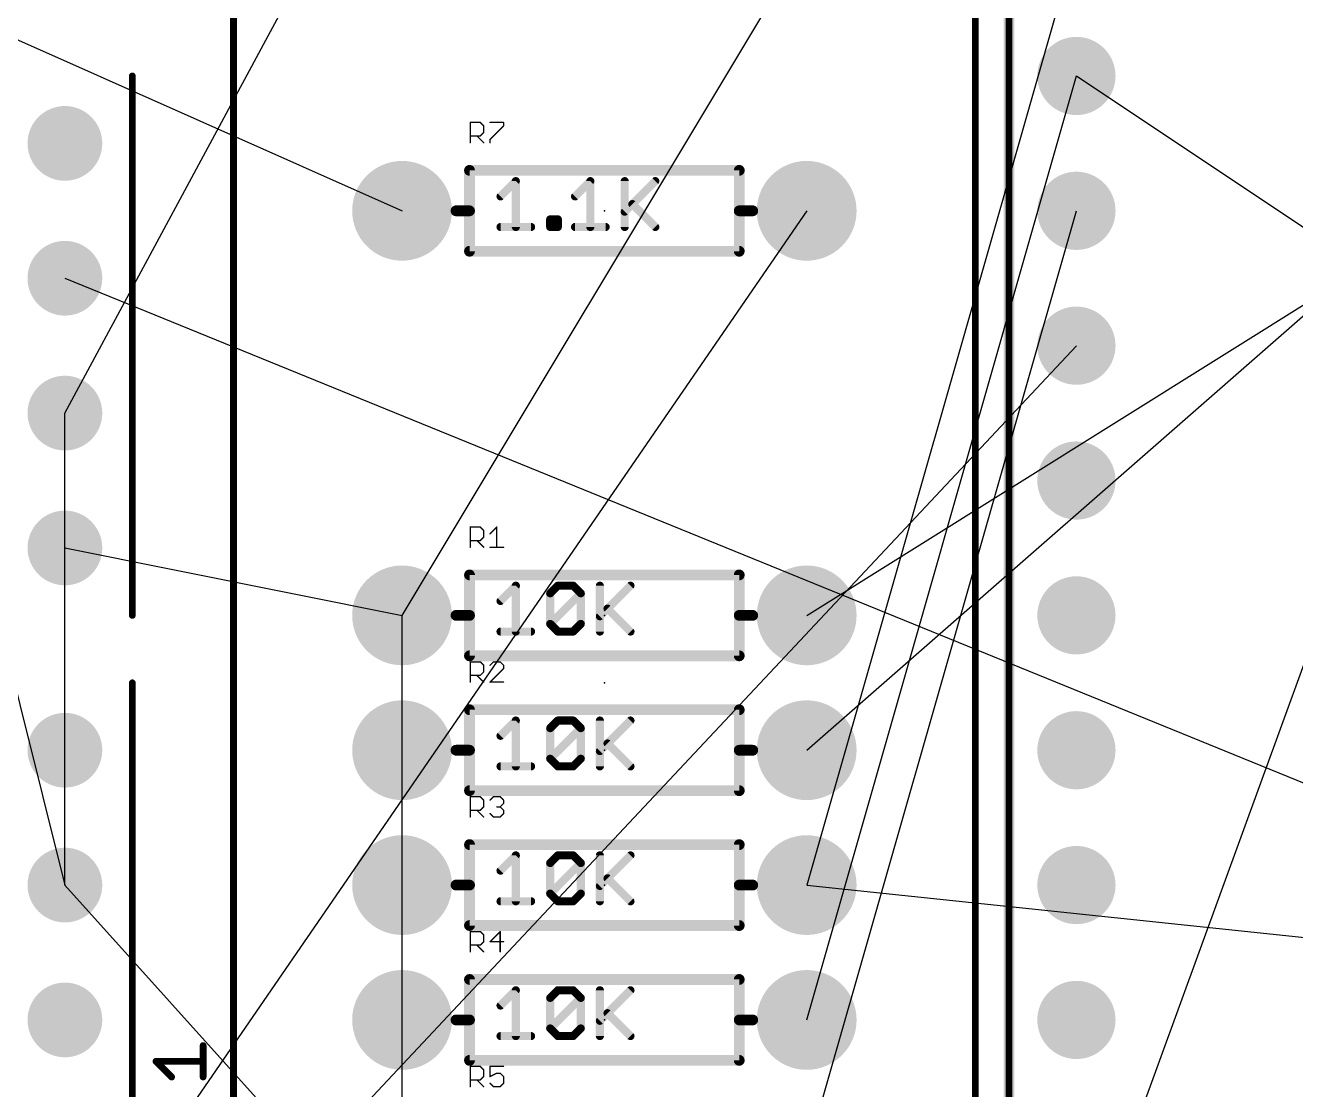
# Model space of a CAD drawing. Extents: x -0.2 to 2.3, y -0.01 to 2.11.
# Drawn here: x 0.271 to 1.212, y 0.448 to 1.237 of the extents above; entities that cross this region are included whole.
import ezdxf

# ---------------------------------------------------------------- set-up
doc = ezdxf.new("R2010")
doc.units = 0
for name, color, linetype in [('17', 94, 'CONTINUOUS'), ('19', 54, 'CONTINUOUS'), ('21', 251, 'CONTINUOUS'), ('23', 178, 'CONTINUOUS'), ('25', 251, 'CONTINUOUS'), ('51', 251, 'CONTINUOUS')]:
    doc.layers.add(name, color=color, linetype=linetype)

# ---------------------------------------------------------------- blocks, each defined once
blk = doc.blocks.new('ROUNDP')
at = {"const_width": 0.5}
blk.add_lwpolyline([(0, -0.25, 1), (0, 0.25, 1), (0, -0.25)], format="xyb", dxfattribs=at)

msp = doc.modelspace()

# ---------------------------------------------------------------- linework, layer by layer
at = {"layer": '19'}
for p, q in [((0.3, 0.95), (0.65, 1.6)), ((0.55, 0.8), (1, 1.55)), ((0.1, 1.4), (0.3, 0.6)), ((0.85, 0.7), (1.65, 1.4)), ((1.05, 0.3), (1.45, 1.4)), ((0.1, 1.3), (0.55, 1.1)), ((0.85, 0.8), (1.65, 1.3)), ((1.05, 1.3), (0.85, 0.6)), ((0.85, 0.5), (1.05, 1.2)), ((1.05, 1.2), (1.8, 0.7)), ((0.85, 1.1), (0.3, 0.3)), ((0.85, 0.4), (1.05, 1.1)), ((0.3, 1.05), (1.65, 0.5)), ((0.3, 0.2), (1.05, 1)), ((0.3, 0.6), (0.3, 0.95)), ((0.3, 0.85), (0.55, 0.8)), ((0.55, 0.7), (0.55, 0.8)), ((0.55, 0.6), (0.55, 0.7)), ((0.75, 0.1), (0.3, 0.6)), ((0.55, 0.5), (0.55, 0.6)), ((0.85, 0.6), (1.8, 0.5)), ((0.55, 0.4), (0.55, 0.5))]:
    msp.add_line(p, q, dxfattribs=at)
at = {"layer": '21'}
for points, const_width in [([(1, 0.05), (1, 1.45)], 0.008), ([(0.425, 1.4), (0.425, 0.05)], 0.005), ([(0.975, 0.05), (0.975, 1.4)], 0.005), ([(0.35, 0.8), (0.35, 1.2)], 0.005), ([(0.6, 1.13), (0.8, 1.13)], 0.008), ([(0.6, 1.1), (0.6, 1.13)], 0.008), ([(0.8, 1.13), (0.8, 1.1)], 0.008), ([(0.623, 1.110686), (0.634343, 1.122029)], 0.006), ([(0.634343, 1.122029), (0.634343, 1.088)], 0.006), ([(0.678247, 1.110686), (0.68959, 1.122029)], 0.006), ([(0.68959, 1.122029), (0.68959, 1.088)], 0.006), ([(0.715079, 1.122029), (0.715079, 1.088)], 0.006), ([(0.715079, 1.099343), (0.737765, 1.122029)], 0.006), ([(0.6, 1.1), (0.59, 1.1)], 0.008), ([(0.6, 1.07), (0.6, 1.1)], 0.008), ([(0.72075, 1.105015), (0.737765, 1.088)], 0.006), ([(0.8, 1.1), (0.8, 1.07)], 0.008), ([(0.8, 1.1), (0.81, 1.1)], 0.008), ([(0.659831, 1.088), (0.659831, 1.093672)], 0.006), ([(0.659831, 1.093672), (0.665503, 1.093672)], 0.006), ([(0.665503, 1.093672), (0.665503, 1.088)], 0.006), ([(0.623, 1.088), (0.645686, 1.088)], 0.006), ([(0.665503, 1.088), (0.659831, 1.088)], 0.006), ([(0.678247, 1.088), (0.700933, 1.088)], 0.006), ([(0.8, 1.07), (0.6, 1.07)], 0.008), ([(0.6, 0.83), (0.8, 0.83)], 0.008), ([(0.6, 0.8), (0.6, 0.83)], 0.008), ([(0.8, 0.83), (0.8, 0.8)], 0.008), ([(0.623, 0.810686), (0.634343, 0.822029)], 0.006), ([(0.634343, 0.822029), (0.634343, 0.788)], 0.006), ([(0.659831, 0.816358), (0.665503, 0.822029)], 0.006), ([(0.659831, 0.793672), (0.659831, 0.816358)], 0.006), ([(0.659831, 0.793672), (0.682517, 0.816358)], 0.006), ([(0.665503, 0.822029), (0.676846, 0.822029)], 0.006), ([(0.676846, 0.822029), (0.682517, 0.816358)], 0.006), ([(0.682517, 0.816358), (0.682517, 0.793672)], 0.006), ([(0.696663, 0.822029), (0.696663, 0.788)], 0.006), ([(0.696663, 0.799343), (0.719349, 0.822029)], 0.006), ([(0.6, 0.8), (0.59, 0.8)], 0.008), ([(0.6, 0.77), (0.6, 0.8)], 0.008), ([(0.702334, 0.805015), (0.719349, 0.788)], 0.006), ([(0.8, 0.8), (0.8, 0.77)], 0.008), ([(0.8, 0.8), (0.81, 0.8)], 0.008), ([(0.665503, 0.788), (0.659831, 0.793672)], 0.006), ([(0.682517, 0.793672), (0.676846, 0.788)], 0.006), ([(0.623, 0.788), (0.645686, 0.788)], 0.006), ([(0.676846, 0.788), (0.665503, 0.788)], 0.006), ([(0.8, 0.77), (0.6, 0.77)], 0.008), ([(0.35, 0.15), (0.35, 0.75)], 0.005), ([(0.6, 0.73), (0.8, 0.73)], 0.008), ([(0.6, 0.7), (0.6, 0.73)], 0.008), ([(0.8, 0.73), (0.8, 0.7)], 0.008), ([(0.623, 0.710686), (0.634343, 0.722029)], 0.006), ([(0.634343, 0.722029), (0.634343, 0.688)], 0.006), ([(0.659831, 0.716358), (0.665503, 0.722029)], 0.006), ([(0.659831, 0.693672), (0.659831, 0.716358)], 0.006), ([(0.659831, 0.693672), (0.682517, 0.716358)], 0.006), ([(0.665503, 0.722029), (0.676846, 0.722029)], 0.006), ([(0.676846, 0.722029), (0.682517, 0.716358)], 0.006), ([(0.682517, 0.716358), (0.682517, 0.693672)], 0.006), ([(0.696663, 0.722029), (0.696663, 0.688)], 0.006), ([(0.696663, 0.699343), (0.719349, 0.722029)], 0.006), ([(0.702334, 0.705015), (0.719349, 0.688)], 0.006), ([(0.6, 0.7), (0.59, 0.7)], 0.008), ([(0.6, 0.67), (0.6, 0.7)], 0.008), ([(0.8, 0.7), (0.8, 0.67)], 0.008), ([(0.8, 0.7), (0.81, 0.7)], 0.008), ([(0.623, 0.688), (0.645686, 0.688)], 0.006), ([(0.665503, 0.688), (0.659831, 0.693672)], 0.006), ([(0.676846, 0.688), (0.665503, 0.688)], 0.006), ([(0.682517, 0.693672), (0.676846, 0.688)], 0.006), ([(0.8, 0.67), (0.6, 0.67)], 0.008), ([(0.6, 0.63), (0.8, 0.63)], 0.008), ([(0.6, 0.6), (0.6, 0.63)], 0.008), ([(0.8, 0.63), (0.8, 0.6)], 0.008), ([(0.623, 0.610686), (0.634343, 0.622029)], 0.006), ([(0.634343, 0.622029), (0.634343, 0.588)], 0.006), ([(0.659831, 0.616358), (0.665503, 0.622029)], 0.006), ([(0.665503, 0.622029), (0.676846, 0.622029)], 0.006), ([(0.676846, 0.622029), (0.682517, 0.616358)], 0.006), ([(0.696663, 0.622029), (0.696663, 0.588)], 0.006), ([(0.696663, 0.599343), (0.719349, 0.622029)], 0.006), ([(0.659831, 0.593672), (0.659831, 0.616358)], 0.006), ([(0.659831, 0.593672), (0.682517, 0.616358)], 0.006), ([(0.682517, 0.616358), (0.682517, 0.593672)], 0.006), ([(0.6, 0.6), (0.59, 0.6)], 0.008), ([(0.6, 0.57), (0.6, 0.6)], 0.008), ([(0.702334, 0.605015), (0.719349, 0.588)], 0.006), ([(0.8, 0.6), (0.8, 0.57)], 0.008), ([(0.8, 0.6), (0.81, 0.6)], 0.008), ([(0.665503, 0.588), (0.659831, 0.593672)], 0.006), ([(0.682517, 0.593672), (0.676846, 0.588)], 0.006), ([(0.623, 0.588), (0.645686, 0.588)], 0.006), ([(0.676846, 0.588), (0.665503, 0.588)], 0.006), ([(0.8, 0.57), (0.6, 0.57)], 0.008), ([(0.6, 0.53), (0.8, 0.53)], 0.008), ([(0.6, 0.5), (0.6, 0.53)], 0.008), ([(0.8, 0.53), (0.8, 0.5)], 0.008), ([(0.623, 0.510686), (0.634343, 0.522029)], 0.006), ([(0.634343, 0.522029), (0.634343, 0.488)], 0.006), ([(0.659831, 0.516358), (0.665503, 0.522029)], 0.006), ([(0.659831, 0.493672), (0.659831, 0.516358)], 0.006), ([(0.659831, 0.493672), (0.682517, 0.516358)], 0.006), ([(0.665503, 0.522029), (0.676846, 0.522029)], 0.006), ([(0.676846, 0.522029), (0.682517, 0.516358)], 0.006), ([(0.682517, 0.516358), (0.682517, 0.493672)], 0.006), ([(0.696663, 0.522029), (0.696663, 0.488)], 0.006), ([(0.696663, 0.499343), (0.719349, 0.522029)], 0.006), ([(0.6, 0.5), (0.59, 0.5)], 0.008), ([(0.6, 0.47), (0.6, 0.5)], 0.008), ([(0.702334, 0.505015), (0.719349, 0.488)], 0.006), ([(0.8, 0.5), (0.8, 0.47)], 0.008), ([(0.8, 0.5), (0.81, 0.5)], 0.008), ([(0.623, 0.488), (0.645686, 0.488)], 0.006), ([(0.665503, 0.488), (0.659831, 0.493672)], 0.006), ([(0.676846, 0.488), (0.665503, 0.488)], 0.006), ([(0.682517, 0.493672), (0.676846, 0.488)], 0.006), ([(0.8, 0.47), (0.6, 0.47)], 0.008)]:
    msp.add_lwpolyline(points, dxfattribs=dict(at, const_width=const_width))
for points, const_width in [([(0.35125, 1.2, 1), (0.34875, 1.2)], 0.0025), ([(0.6, 1.132, 1), (0.6, 1.128)], 0.004), ([(0.602, 1.13, 1), (0.598, 1.13)], 0.004), ([(0.802, 1.13, 1), (0.798, 1.13)], 0.004), ([(0.8, 1.128, 1), (0.8, 1.132)], 0.004), ([(0.635843, 1.122029, 1), (0.632843, 1.122029)], 0.003), ([(0.635404, 1.120968, 1), (0.633282, 1.12309)], 0.003), ([(0.69109, 1.122029, 1), (0.68809, 1.122029)], 0.003), ([(0.690651, 1.120968, 1), (0.68853, 1.12309)], 0.003), ([(0.716579, 1.122029, 1), (0.713579, 1.122029)], 0.003), ([(0.738825, 1.120968, 1), (0.736704, 1.12309)], 0.003), ([(0.621939, 1.111747, 1), (0.624061, 1.109625)], 0.003), ([(0.677187, 1.111747, 1), (0.679308, 1.109625)], 0.003), ([(0.59, 1.102, 1), (0.59, 1.098)], 0.004), ([(0.602, 1.1, 1), (0.598, 1.1)], 0.004), ([(0.598, 1.1, 1), (0.602, 1.1)], 0.004), ([(0.6, 1.098, 1), (0.6, 1.102)], 0.004), ([(0.714018, 1.100404, 1), (0.716139, 1.098282)], 0.003), ([(0.721811, 1.106075, 1), (0.719689, 1.103954)], 0.003), ([(0.802, 1.1, 1), (0.798, 1.1)], 0.004), ([(0.8, 1.102, 1), (0.8, 1.098)], 0.004), ([(0.798, 1.1, 1), (0.802, 1.1)], 0.004), ([(0.81, 1.098, 1), (0.81, 1.102)], 0.004), ([(0.661331, 1.093672, 1), (0.658331, 1.093672)], 0.003), ([(0.659831, 1.095172, 1), (0.659831, 1.092172)], 0.003), ([(0.667003, 1.093672, 1), (0.664003, 1.093672)], 0.003), ([(0.665503, 1.092172, 1), (0.665503, 1.095172)], 0.003), ([(0.623, 1.0895, 1), (0.623, 1.0865)], 0.003), ([(0.632843, 1.088, 1), (0.635843, 1.088)], 0.003), ([(0.645686, 1.0865, 1), (0.645686, 1.0895)], 0.003), ([(0.659831, 1.0895, 1), (0.659831, 1.0865)], 0.003), ([(0.658331, 1.088, 1), (0.661331, 1.088)], 0.003), ([(0.664003, 1.088, 1), (0.667003, 1.088)], 0.003), ([(0.665503, 1.0865, 1), (0.665503, 1.0895)], 0.003), ([(0.678247, 1.0895, 1), (0.678247, 1.0865)], 0.003), ([(0.68809, 1.088, 1), (0.69109, 1.088)], 0.003), ([(0.700933, 1.0865, 1), (0.700933, 1.0895)], 0.003), ([(0.713579, 1.088, 1), (0.716579, 1.088)], 0.003), ([(0.736704, 1.086939, 1), (0.738825, 1.089061)], 0.003), ([(0.6, 1.072, 1), (0.6, 1.068)], 0.004), ([(0.8, 1.068, 1), (0.8, 1.072)], 0.004), ([(0.598, 1.07, 1), (0.602, 1.07)], 0.004), ([(0.798, 1.07, 1), (0.802, 1.07)], 0.004), ([(0.6, 0.832, 1), (0.6, 0.828)], 0.004), ([(0.602, 0.83, 1), (0.598, 0.83)], 0.004), ([(0.802, 0.83, 1), (0.798, 0.83)], 0.004), ([(0.8, 0.828, 1), (0.8, 0.832)], 0.004), ([(0.635843, 0.822029, 1), (0.632843, 0.822029)], 0.003), ([(0.635404, 0.820968, 1), (0.633282, 0.82309)], 0.003), ([(0.661331, 0.816358, 1), (0.658331, 0.816358)], 0.003), ([(0.665503, 0.823529, 1), (0.665503, 0.820529)], 0.003), ([(0.666564, 0.820968, 1), (0.664442, 0.82309)], 0.003), ([(0.677907, 0.82309, 1), (0.675785, 0.820968)], 0.003), ([(0.676846, 0.820529, 1), (0.676846, 0.823529)], 0.003), ([(0.684017, 0.816358, 1), (0.681017, 0.816358)], 0.003), ([(0.683578, 0.815297, 1), (0.681457, 0.817418)], 0.003), ([(0.698163, 0.822029, 1), (0.695163, 0.822029)], 0.003), ([(0.72041, 0.820968, 1), (0.718288, 0.82309)], 0.003), ([(0.621939, 0.811747, 1), (0.624061, 0.809625)], 0.003), ([(0.658771, 0.817418, 1), (0.660892, 0.815297)], 0.003), ([(0.681457, 0.815297, 1), (0.683578, 0.817418)], 0.003), ([(0.34875, 0.8, 1), (0.35125, 0.8)], 0.0025), ([(0.59, 0.802, 1), (0.59, 0.798)], 0.004), ([(0.602, 0.8, 1), (0.598, 0.8)], 0.004), ([(0.598, 0.8, 1), (0.602, 0.8)], 0.004), ([(0.6, 0.798, 1), (0.6, 0.802)], 0.004), ([(0.695602, 0.800404, 1), (0.697724, 0.798282)], 0.003), ([(0.703395, 0.806075, 1), (0.701274, 0.803954)], 0.003), ([(0.802, 0.8, 1), (0.798, 0.8)], 0.004), ([(0.8, 0.802, 1), (0.8, 0.798)], 0.004), ([(0.798, 0.8, 1), (0.802, 0.8)], 0.004), ([(0.81, 0.798, 1), (0.81, 0.802)], 0.004), ([(0.658331, 0.793672, 1), (0.661331, 0.793672)], 0.003), ([(0.660892, 0.794732, 1), (0.658771, 0.792611)], 0.003), ([(0.658771, 0.794732, 1), (0.660892, 0.792611)], 0.003), ([(0.681017, 0.793672, 1), (0.684017, 0.793672)], 0.003), ([(0.683578, 0.792611, 1), (0.681457, 0.794732)], 0.003), ([(0.623, 0.7895, 1), (0.623, 0.7865)], 0.003), ([(0.632843, 0.788, 1), (0.635843, 0.788)], 0.003), ([(0.645686, 0.7865, 1), (0.645686, 0.7895)], 0.003), ([(0.665503, 0.7895, 1), (0.665503, 0.7865)], 0.003), ([(0.664442, 0.786939, 1), (0.666564, 0.789061)], 0.003), ([(0.675785, 0.789061, 1), (0.677907, 0.786939)], 0.003), ([(0.676846, 0.7865, 1), (0.676846, 0.7895)], 0.003), ([(0.695163, 0.788, 1), (0.698163, 0.788)], 0.003), ([(0.718288, 0.786939, 1), (0.72041, 0.789061)], 0.003), ([(0.6, 0.772, 1), (0.6, 0.768)], 0.004), ([(0.8, 0.768, 1), (0.8, 0.772)], 0.004), ([(0.598, 0.77, 1), (0.602, 0.77)], 0.004), ([(0.798, 0.77, 1), (0.802, 0.77)], 0.004), ([(0.35125, 0.75, 1), (0.34875, 0.75)], 0.0025), ([(0.6, 0.732, 1), (0.6, 0.728)], 0.004), ([(0.602, 0.73, 1), (0.598, 0.73)], 0.004), ([(0.802, 0.73, 1), (0.798, 0.73)], 0.004), ([(0.8, 0.728, 1), (0.8, 0.732)], 0.004), ([(0.635843, 0.722029, 1), (0.632843, 0.722029)], 0.003), ([(0.635404, 0.720968, 1), (0.633282, 0.72309)], 0.003), ([(0.661331, 0.716358, 1), (0.658331, 0.716358)], 0.003), ([(0.658771, 0.717418, 1), (0.660892, 0.715297)], 0.003), ([(0.665503, 0.723529, 1), (0.665503, 0.720529)], 0.003), ([(0.666564, 0.720968, 1), (0.664442, 0.72309)], 0.003), ([(0.677907, 0.72309, 1), (0.675785, 0.720968)], 0.003), ([(0.676846, 0.720529, 1), (0.676846, 0.723529)], 0.003), ([(0.684017, 0.716358, 1), (0.681017, 0.716358)], 0.003), ([(0.683578, 0.715297, 1), (0.681457, 0.717418)], 0.003), ([(0.681457, 0.715297, 1), (0.683578, 0.717418)], 0.003), ([(0.698163, 0.722029, 1), (0.695163, 0.722029)], 0.003), ([(0.72041, 0.720968, 1), (0.718288, 0.72309)], 0.003), ([(0.621939, 0.711747, 1), (0.624061, 0.709625)], 0.003), ([(0.703395, 0.706075, 1), (0.701274, 0.703954)], 0.003), ([(0.59, 0.702, 1), (0.59, 0.698)], 0.004), ([(0.602, 0.7, 1), (0.598, 0.7)], 0.004), ([(0.598, 0.7, 1), (0.602, 0.7)], 0.004), ([(0.6, 0.698, 1), (0.6, 0.702)], 0.004), ([(0.695602, 0.700404, 1), (0.697724, 0.698282)], 0.003), ([(0.802, 0.7, 1), (0.798, 0.7)], 0.004), ([(0.8, 0.702, 1), (0.8, 0.698)], 0.004), ([(0.798, 0.7, 1), (0.802, 0.7)], 0.004), ([(0.81, 0.698, 1), (0.81, 0.702)], 0.004), ([(0.623, 0.6895, 1), (0.623, 0.6865)], 0.003), ([(0.632843, 0.688, 1), (0.635843, 0.688)], 0.003), ([(0.645686, 0.6865, 1), (0.645686, 0.6895)], 0.003), ([(0.658331, 0.693672, 1), (0.661331, 0.693672)], 0.003), ([(0.660892, 0.694732, 1), (0.658771, 0.692611)], 0.003), ([(0.658771, 0.694732, 1), (0.660892, 0.692611)], 0.003), ([(0.665503, 0.6895, 1), (0.665503, 0.6865)], 0.003), ([(0.664442, 0.686939, 1), (0.666564, 0.689061)], 0.003), ([(0.675785, 0.689061, 1), (0.677907, 0.686939)], 0.003), ([(0.676846, 0.6865, 1), (0.676846, 0.6895)], 0.003), ([(0.681017, 0.693672, 1), (0.684017, 0.693672)], 0.003), ([(0.683578, 0.692611, 1), (0.681457, 0.694732)], 0.003), ([(0.695163, 0.688, 1), (0.698163, 0.688)], 0.003), ([(0.718288, 0.686939, 1), (0.72041, 0.689061)], 0.003), ([(0.6, 0.672, 1), (0.6, 0.668)], 0.004), ([(0.598, 0.67, 1), (0.602, 0.67)], 0.004), ([(0.798, 0.67, 1), (0.802, 0.67)], 0.004), ([(0.8, 0.668, 1), (0.8, 0.672)], 0.004), ([(0.6, 0.632, 1), (0.6, 0.628)], 0.004), ([(0.602, 0.63, 1), (0.598, 0.63)], 0.004), ([(0.802, 0.63, 1), (0.798, 0.63)], 0.004), ([(0.8, 0.628, 1), (0.8, 0.632)], 0.004), ([(0.635843, 0.622029, 1), (0.632843, 0.622029)], 0.003), ([(0.635404, 0.620968, 1), (0.633282, 0.62309)], 0.003), ([(0.665503, 0.623529, 1), (0.665503, 0.620529)], 0.003), ([(0.666564, 0.620968, 1), (0.664442, 0.62309)], 0.003), ([(0.677907, 0.62309, 1), (0.675785, 0.620968)], 0.003), ([(0.676846, 0.620529, 1), (0.676846, 0.623529)], 0.003), ([(0.698163, 0.622029, 1), (0.695163, 0.622029)], 0.003), ([(0.72041, 0.620968, 1), (0.718288, 0.62309)], 0.003), ([(0.621939, 0.611747, 1), (0.624061, 0.609625)], 0.003), ([(0.661331, 0.616358, 1), (0.658331, 0.616358)], 0.003), ([(0.658771, 0.617418, 1), (0.660892, 0.615297)], 0.003), ([(0.684017, 0.616358, 1), (0.681017, 0.616358)], 0.003), ([(0.683578, 0.615297, 1), (0.681457, 0.617418)], 0.003), ([(0.681457, 0.615297, 1), (0.683578, 0.617418)], 0.003), ([(0.59, 0.602, 1), (0.59, 0.598)], 0.004), ([(0.602, 0.6, 1), (0.598, 0.6)], 0.004), ([(0.6, 0.598, 1), (0.6, 0.602)], 0.004), ([(0.703395, 0.606075, 1), (0.701274, 0.603954)], 0.003), ([(0.802, 0.6, 1), (0.798, 0.6)], 0.004), ([(0.8, 0.602, 1), (0.8, 0.598)], 0.004), ([(0.81, 0.598, 1), (0.81, 0.602)], 0.004), ([(0.598, 0.6, 1), (0.602, 0.6)], 0.004), ([(0.658331, 0.593672, 1), (0.661331, 0.593672)], 0.003), ([(0.660892, 0.594732, 1), (0.658771, 0.592611)], 0.003), ([(0.658771, 0.594732, 1), (0.660892, 0.592611)], 0.003), ([(0.681017, 0.593672, 1), (0.684017, 0.593672)], 0.003), ([(0.683578, 0.592611, 1), (0.681457, 0.594732)], 0.003), ([(0.695602, 0.600404, 1), (0.697724, 0.598282)], 0.003), ([(0.798, 0.6, 1), (0.802, 0.6)], 0.004), ([(0.623, 0.5895, 1), (0.623, 0.5865)], 0.003), ([(0.632843, 0.588, 1), (0.635843, 0.588)], 0.003), ([(0.645686, 0.5865, 1), (0.645686, 0.5895)], 0.003), ([(0.665503, 0.5895, 1), (0.665503, 0.5865)], 0.003), ([(0.664442, 0.586939, 1), (0.666564, 0.589061)], 0.003), ([(0.675785, 0.589061, 1), (0.677907, 0.586939)], 0.003), ([(0.676846, 0.5865, 1), (0.676846, 0.5895)], 0.003), ([(0.695163, 0.588, 1), (0.698163, 0.588)], 0.003), ([(0.718288, 0.586939, 1), (0.72041, 0.589061)], 0.003), ([(0.6, 0.572, 1), (0.6, 0.568)], 0.004), ([(0.598, 0.57, 1), (0.602, 0.57)], 0.004), ([(0.798, 0.57, 1), (0.802, 0.57)], 0.004), ([(0.8, 0.568, 1), (0.8, 0.572)], 0.004), ([(0.6, 0.532, 1), (0.6, 0.528)], 0.004), ([(0.602, 0.53, 1), (0.598, 0.53)], 0.004), ([(0.802, 0.53, 1), (0.798, 0.53)], 0.004), ([(0.8, 0.528, 1), (0.8, 0.532)], 0.004), ([(0.635843, 0.522029, 1), (0.632843, 0.522029)], 0.003), ([(0.635404, 0.520968, 1), (0.633282, 0.52309)], 0.003), ([(0.661331, 0.516358, 1), (0.658331, 0.516358)], 0.003), ([(0.658771, 0.517418, 1), (0.660892, 0.515297)], 0.003), ([(0.665503, 0.523529, 1), (0.665503, 0.520529)], 0.003), ([(0.666564, 0.520968, 1), (0.664442, 0.52309)], 0.003), ([(0.677907, 0.52309, 1), (0.675785, 0.520968)], 0.003), ([(0.676846, 0.520529, 1), (0.676846, 0.523529)], 0.003), ([(0.684017, 0.516358, 1), (0.681017, 0.516358)], 0.003), ([(0.683578, 0.515297, 1), (0.681457, 0.517418)], 0.003), ([(0.681457, 0.515297, 1), (0.683578, 0.517418)], 0.003), ([(0.698163, 0.522029, 1), (0.695163, 0.522029)], 0.003), ([(0.72041, 0.520968, 1), (0.718288, 0.52309)], 0.003), ([(0.621939, 0.511747, 1), (0.624061, 0.509625)], 0.003), ([(0.59, 0.502, 1), (0.59, 0.498)], 0.004), ([(0.602, 0.5, 1), (0.598, 0.5)], 0.004), ([(0.598, 0.5, 1), (0.602, 0.5)], 0.004), ([(0.6, 0.498, 1), (0.6, 0.502)], 0.004), ([(0.695602, 0.500404, 1), (0.697724, 0.498282)], 0.003), ([(0.703395, 0.506075, 1), (0.701274, 0.503954)], 0.003), ([(0.802, 0.5, 1), (0.798, 0.5)], 0.004), ([(0.8, 0.502, 1), (0.8, 0.498)], 0.004), ([(0.798, 0.5, 1), (0.802, 0.5)], 0.004), ([(0.81, 0.498, 1), (0.81, 0.502)], 0.004), ([(0.623, 0.4895, 1), (0.623, 0.4865)], 0.003), ([(0.645686, 0.4865, 1), (0.645686, 0.4895)], 0.003), ([(0.658331, 0.493672, 1), (0.661331, 0.493672)], 0.003), ([(0.660892, 0.494732, 1), (0.658771, 0.492611)], 0.003), ([(0.658771, 0.494732, 1), (0.660892, 0.492611)], 0.003), ([(0.665503, 0.4895, 1), (0.665503, 0.4865)], 0.003), ([(0.664442, 0.486939, 1), (0.666564, 0.489061)], 0.003), ([(0.675785, 0.489061, 1), (0.677907, 0.486939)], 0.003), ([(0.676846, 0.4865, 1), (0.676846, 0.4895)], 0.003), ([(0.681017, 0.493672, 1), (0.684017, 0.493672)], 0.003), ([(0.683578, 0.492611, 1), (0.681457, 0.494732)], 0.003), ([(0.718288, 0.486939, 1), (0.72041, 0.489061)], 0.003), ([(0.632843, 0.488, 1), (0.635843, 0.488)], 0.003), ([(0.695163, 0.488, 1), (0.698163, 0.488)], 0.003), ([(0.6, 0.472, 1), (0.6, 0.468)], 0.004), ([(0.598, 0.47, 1), (0.602, 0.47)], 0.004), ([(0.798, 0.47, 1), (0.802, 0.47)], 0.004), ([(0.8, 0.468, 1), (0.8, 0.472)], 0.004)]:
    msp.add_lwpolyline(points, format="xyb", dxfattribs=dict(at, const_width=const_width))
at = {"layer": '23'}
for p in [(0.7, 1.1), (0.3, 0.85), (0.7, 0.8), (0.7, 0.75), (0.7, 0.7), (0.7, 0.6), (0.7, 0.5)]:
    msp.add_point(p, dxfattribs=at)
at = {"layer": '25'}
for points, const_width in [([(0.6005, 1.1505), (0.6005, 1.165513)], 0.001), ([(0.6005, 1.165513), (0.608006, 1.165513)], 0.001), ([(0.608006, 1.165513), (0.610508, 1.163011)], 0.001), ([(0.610508, 1.158006), (0.608006, 1.155504)], 0.001), ([(0.610508, 1.163011), (0.610508, 1.158006)], 0.001), ([(0.615233, 1.165513), (0.625241, 1.165513)], 0.001), ([(0.625241, 1.163011), (0.615233, 1.153002)], 0.001), ([(0.625241, 1.165513), (0.625241, 1.163011)], 0.001), ([(0.608006, 1.155504), (0.6005, 1.155504)], 0.001), ([(0.605504, 1.155504), (0.610508, 1.1505)], 0.001), ([(0.615233, 1.153002), (0.615233, 1.1505)], 0.001), ([(0.6005, 0.8505), (0.6005, 0.865513)], 0.001), ([(0.6005, 0.865513), (0.608006, 0.865513)], 0.001), ([(0.608006, 0.865513), (0.610508, 0.863011)], 0.001), ([(0.610508, 0.858006), (0.608006, 0.855504)], 0.001), ([(0.610508, 0.863011), (0.610508, 0.858006)], 0.001), ([(0.615233, 0.860508), (0.620237, 0.865513)], 0.001), ([(0.620237, 0.865513), (0.620237, 0.8505)], 0.001), ([(0.608006, 0.855504), (0.6005, 0.855504)], 0.001), ([(0.605504, 0.855504), (0.610508, 0.8505)], 0.001), ([(0.615233, 0.8505), (0.625241, 0.8505)], 0.001), ([(0.6005, 0.7505), (0.6005, 0.765513)], 0.001), ([(0.6005, 0.765513), (0.608006, 0.765513)], 0.001), ([(0.608006, 0.765513), (0.610508, 0.763011)], 0.001), ([(0.610508, 0.763011), (0.610508, 0.758006)], 0.001), ([(0.617735, 0.765513), (0.615233, 0.763011)], 0.001), ([(0.622739, 0.765513), (0.617735, 0.765513)], 0.001), ([(0.625241, 0.763011), (0.622739, 0.765513)], 0.001), ([(0.625241, 0.760508), (0.625241, 0.763011)], 0.001), ([(0.608006, 0.755504), (0.6005, 0.755504)], 0.001), ([(0.605504, 0.755504), (0.610508, 0.7505)], 0.001), ([(0.610508, 0.758006), (0.608006, 0.755504)], 0.001), ([(0.615233, 0.7505), (0.625241, 0.760508)], 0.001), ([(0.625241, 0.7505), (0.615233, 0.7505)], 0.001), ([(0.6005, 0.6505), (0.6005, 0.665513)], 0.001), ([(0.6005, 0.665513), (0.608006, 0.665513)], 0.001), ([(0.608006, 0.665513), (0.610508, 0.663011)], 0.001), ([(0.610508, 0.663011), (0.610508, 0.658006)], 0.001), ([(0.615233, 0.663011), (0.617735, 0.665513)], 0.001), ([(0.617735, 0.665513), (0.622739, 0.665513)], 0.001), ([(0.622739, 0.665513), (0.625241, 0.663011)], 0.001), ([(0.625241, 0.660508), (0.622739, 0.658006)], 0.001), ([(0.625241, 0.663011), (0.625241, 0.660508)], 0.001), ([(0.608006, 0.655504), (0.6005, 0.655504)], 0.001), ([(0.605504, 0.655504), (0.610508, 0.6505)], 0.001), ([(0.610508, 0.658006), (0.608006, 0.655504)], 0.001), ([(0.617735, 0.6505), (0.615233, 0.653002)], 0.001), ([(0.622739, 0.6505), (0.617735, 0.6505)], 0.001), ([(0.622739, 0.658006), (0.620237, 0.658006)], 0.001), ([(0.622739, 0.658006), (0.625241, 0.655504)], 0.001), ([(0.625241, 0.653002), (0.622739, 0.6505)], 0.001), ([(0.625241, 0.655504), (0.625241, 0.653002)], 0.001), ([(0.6005, 0.5505), (0.6005, 0.565513)], 0.001), ([(0.6005, 0.565513), (0.608006, 0.565513)], 0.001), ([(0.608006, 0.565513), (0.610508, 0.563011)], 0.001), ([(0.622739, 0.565513), (0.615233, 0.558006)], 0.001), ([(0.622739, 0.5505), (0.622739, 0.565513)], 0.001), ([(0.608006, 0.555504), (0.6005, 0.555504)], 0.001), ([(0.605504, 0.555504), (0.610508, 0.5505)], 0.001), ([(0.610508, 0.558006), (0.608006, 0.555504)], 0.001), ([(0.610508, 0.563011), (0.610508, 0.558006)], 0.001), ([(0.615233, 0.558006), (0.625241, 0.558006)], 0.001), ([(0.4025, 0.457646), (0.4025, 0.480999)], 0.005), ([(0.379147, 0.457646), (0.36747, 0.469322)], 0.005), ([(0.36747, 0.469322), (0.4025, 0.469322)], 0.005), ([(0.6005, 0.4505), (0.6005, 0.465513)], 0.001), ([(0.6005, 0.465513), (0.608006, 0.465513)], 0.001), ([(0.608006, 0.465513), (0.610508, 0.463011)], 0.001), ([(0.610508, 0.463011), (0.610508, 0.458006)], 0.001), ([(0.625241, 0.465513), (0.615233, 0.465513)], 0.001), ([(0.615233, 0.465513), (0.615233, 0.458006)], 0.001), ([(0.608006, 0.455504), (0.6005, 0.455504)], 0.001), ([(0.605504, 0.455504), (0.610508, 0.4505)], 0.001), ([(0.610508, 0.458006), (0.608006, 0.455504)], 0.001), ([(0.615233, 0.458006), (0.620237, 0.460508)], 0.001), ([(0.617735, 0.4505), (0.615233, 0.453002)], 0.001), ([(0.620237, 0.460508), (0.622739, 0.460508)], 0.001), ([(0.622739, 0.460508), (0.625241, 0.458006)], 0.001), ([(0.625241, 0.453002), (0.622739, 0.4505)], 0.001), ([(0.625241, 0.458006), (0.625241, 0.453002)], 0.001), ([(0.622739, 0.4505), (0.617735, 0.4505)], 0.001)]:
    msp.add_lwpolyline(points, dxfattribs=dict(at, const_width=const_width))
for points, const_width in [([(0.60075, 1.165513, 1), (0.60025, 1.165513)], 0.0005), ([(0.6005, 1.165763, 1), (0.6005, 1.165263)], 0.0005), ([(0.608183, 1.16569, 1), (0.60783, 1.165336)], 0.0005), ([(0.608006, 1.165263, 1), (0.608006, 1.165763)], 0.0005), ([(0.610758, 1.163011, 1), (0.610258, 1.163011)], 0.0005), ([(0.610332, 1.162834, 1), (0.610685, 1.163187)], 0.0005), ([(0.610685, 1.15783, 1), (0.610332, 1.158183)], 0.0005), ([(0.615233, 1.165763, 1), (0.615233, 1.165263)], 0.0005), ([(0.625491, 1.165513, 1), (0.624991, 1.165513)], 0.0005), ([(0.624991, 1.163011, 1), (0.625491, 1.163011)], 0.0005), ([(0.625418, 1.162834, 1), (0.625064, 1.163187)], 0.0005), ([(0.625241, 1.165263, 1), (0.625241, 1.165763)], 0.0005), ([(0.6005, 1.155754, 1), (0.6005, 1.155254)], 0.0005), ([(0.60025, 1.1505, 1), (0.60075, 1.1505)], 0.0005), ([(0.605681, 1.155681, 1), (0.605327, 1.155327)], 0.0005), ([(0.60783, 1.155681, 1), (0.608183, 1.155327)], 0.0005), ([(0.608006, 1.155254, 1), (0.608006, 1.155754)], 0.0005), ([(0.610258, 1.158006, 1), (0.610758, 1.158006)], 0.0005), ([(0.610332, 1.150323, 1), (0.610685, 1.150677)], 0.0005), ([(0.615483, 1.153002, 1), (0.614983, 1.153002)], 0.0005), ([(0.615056, 1.153179, 1), (0.615409, 1.152825)], 0.0005), ([(0.614983, 1.1505, 1), (0.615483, 1.1505)], 0.0005), ([(0.60075, 0.865513, 1), (0.60025, 0.865513)], 0.0005), ([(0.6005, 0.865763, 1), (0.6005, 0.865263)], 0.0005), ([(0.608183, 0.86569, 1), (0.60783, 0.865336)], 0.0005), ([(0.608006, 0.865263, 1), (0.608006, 0.865763)], 0.0005), ([(0.610758, 0.863011, 1), (0.610258, 0.863011)], 0.0005), ([(0.610258, 0.858006, 1), (0.610758, 0.858006)], 0.0005), ([(0.610332, 0.862834, 1), (0.610685, 0.863187)], 0.0005), ([(0.610685, 0.85783, 1), (0.610332, 0.858183)], 0.0005), ([(0.615056, 0.860685, 1), (0.615409, 0.860332)], 0.0005), ([(0.620487, 0.865513, 1), (0.619987, 0.865513)], 0.0005), ([(0.620413, 0.865336, 1), (0.62006, 0.86569)], 0.0005), ([(0.6005, 0.855754, 1), (0.6005, 0.855254)], 0.0005), ([(0.60025, 0.8505, 1), (0.60075, 0.8505)], 0.0005), ([(0.605681, 0.855681, 1), (0.605327, 0.855327)], 0.0005), ([(0.60783, 0.855681, 1), (0.608183, 0.855327)], 0.0005), ([(0.608006, 0.855254, 1), (0.608006, 0.855754)], 0.0005), ([(0.610332, 0.850323, 1), (0.610685, 0.850677)], 0.0005), ([(0.615233, 0.85075, 1), (0.615233, 0.85025)], 0.0005), ([(0.619987, 0.8505, 1), (0.620487, 0.8505)], 0.0005), ([(0.625241, 0.85025, 1), (0.625241, 0.85075)], 0.0005), ([(0.60075, 0.765513, 1), (0.60025, 0.765513)], 0.0005), ([(0.6005, 0.765763, 1), (0.6005, 0.765263)], 0.0005), ([(0.608183, 0.76569, 1), (0.60783, 0.765336)], 0.0005), ([(0.608006, 0.765263, 1), (0.608006, 0.765763)], 0.0005), ([(0.610758, 0.763011, 1), (0.610258, 0.763011)], 0.0005), ([(0.610332, 0.762834, 1), (0.610685, 0.763187)], 0.0005), ([(0.615056, 0.763187, 1), (0.615409, 0.762834)], 0.0005), ([(0.617735, 0.765763, 1), (0.617735, 0.765263)], 0.0005), ([(0.617911, 0.765336, 1), (0.617558, 0.76569)], 0.0005), ([(0.622916, 0.76569, 1), (0.622562, 0.765336)], 0.0005), ([(0.622739, 0.765263, 1), (0.622739, 0.765763)], 0.0005), ([(0.625491, 0.763011, 1), (0.624991, 0.763011)], 0.0005), ([(0.625064, 0.762834, 1), (0.625418, 0.763187)], 0.0005), ([(0.6005, 0.755754, 1), (0.6005, 0.755254)], 0.0005), ([(0.605681, 0.755681, 1), (0.605327, 0.755327)], 0.0005), ([(0.60783, 0.755681, 1), (0.608183, 0.755327)], 0.0005), ([(0.608006, 0.755254, 1), (0.608006, 0.755754)], 0.0005), ([(0.610258, 0.758006, 1), (0.610758, 0.758006)], 0.0005), ([(0.610685, 0.75783, 1), (0.610332, 0.758183)], 0.0005), ([(0.624991, 0.760508, 1), (0.625491, 0.760508)], 0.0005), ([(0.625418, 0.760332, 1), (0.625064, 0.760685)], 0.0005), ([(0.60025, 0.7505, 1), (0.60075, 0.7505)], 0.0005), ([(0.610332, 0.750323, 1), (0.610685, 0.750677)], 0.0005), ([(0.615233, 0.75075, 1), (0.615233, 0.75025)], 0.0005), ([(0.615056, 0.750677, 1), (0.615409, 0.750323)], 0.0005), ([(0.625241, 0.75025, 1), (0.625241, 0.75075)], 0.0005), ([(0.60075, 0.665513, 1), (0.60025, 0.665513)], 0.0005), ([(0.6005, 0.665763, 1), (0.6005, 0.665263)], 0.0005), ([(0.608183, 0.66569, 1), (0.60783, 0.665336)], 0.0005), ([(0.608006, 0.665263, 1), (0.608006, 0.665763)], 0.0005), ([(0.610758, 0.663011, 1), (0.610258, 0.663011)], 0.0005), ([(0.610332, 0.662834, 1), (0.610685, 0.663187)], 0.0005), ([(0.615056, 0.663187, 1), (0.615409, 0.662834)], 0.0005), ([(0.617735, 0.665763, 1), (0.617735, 0.665263)], 0.0005), ([(0.617911, 0.665336, 1), (0.617558, 0.66569)], 0.0005), ([(0.622916, 0.66569, 1), (0.622562, 0.665336)], 0.0005), ([(0.622739, 0.665263, 1), (0.622739, 0.665763)], 0.0005), ([(0.625491, 0.663011, 1), (0.624991, 0.663011)], 0.0005), ([(0.624991, 0.660508, 1), (0.625491, 0.660508)], 0.0005), ([(0.625064, 0.662834, 1), (0.625418, 0.663187)], 0.0005), ([(0.625418, 0.660332, 1), (0.625064, 0.660685)], 0.0005), ([(0.6005, 0.655754, 1), (0.6005, 0.655254)], 0.0005), ([(0.60025, 0.6505, 1), (0.60075, 0.6505)], 0.0005), ([(0.605681, 0.655681, 1), (0.605327, 0.655327)], 0.0005), ([(0.60783, 0.655681, 1), (0.608183, 0.655327)], 0.0005), ([(0.608006, 0.655254, 1), (0.608006, 0.655754)], 0.0005), ([(0.610258, 0.658006, 1), (0.610758, 0.658006)], 0.0005), ([(0.610685, 0.65783, 1), (0.610332, 0.658183)], 0.0005), ([(0.610332, 0.650323, 1), (0.610685, 0.650677)], 0.0005), ([(0.615409, 0.653179, 1), (0.615056, 0.652825)], 0.0005), ([(0.617735, 0.65075, 1), (0.617735, 0.65025)], 0.0005), ([(0.617558, 0.650323, 1), (0.617911, 0.650677)], 0.0005), ([(0.620237, 0.658256, 1), (0.620237, 0.657756)], 0.0005), ([(0.622916, 0.658183, 1), (0.622562, 0.65783)], 0.0005), ([(0.622562, 0.658183, 1), (0.622916, 0.65783)], 0.0005), ([(0.622562, 0.650677, 1), (0.622916, 0.650323)], 0.0005), ([(0.622739, 0.657756, 1), (0.622739, 0.658256)], 0.0005), ([(0.622739, 0.65025, 1), (0.622739, 0.65075)], 0.0005), ([(0.625491, 0.655504, 1), (0.624991, 0.655504)], 0.0005), ([(0.624991, 0.653002, 1), (0.625491, 0.653002)], 0.0005), ([(0.625064, 0.655327, 1), (0.625418, 0.655681)], 0.0005), ([(0.625418, 0.652825, 1), (0.625064, 0.653179)], 0.0005), ([(0.60075, 0.565513, 1), (0.60025, 0.565513)], 0.0005), ([(0.6005, 0.565763, 1), (0.6005, 0.565263)], 0.0005), ([(0.608183, 0.56569, 1), (0.60783, 0.565336)], 0.0005), ([(0.608006, 0.565263, 1), (0.608006, 0.565763)], 0.0005), ([(0.622989, 0.565513, 1), (0.622489, 0.565513)], 0.0005), ([(0.622916, 0.565336, 1), (0.622562, 0.56569)], 0.0005), ([(0.6005, 0.555754, 1), (0.6005, 0.555254)], 0.0005), ([(0.605681, 0.555681, 1), (0.605327, 0.555327)], 0.0005), ([(0.60783, 0.555681, 1), (0.608183, 0.555327)], 0.0005), ([(0.608006, 0.555254, 1), (0.608006, 0.555754)], 0.0005), ([(0.610758, 0.563011, 1), (0.610258, 0.563011)], 0.0005), ([(0.610258, 0.558006, 1), (0.610758, 0.558006)], 0.0005), ([(0.610332, 0.562834, 1), (0.610685, 0.563187)], 0.0005), ([(0.610685, 0.55783, 1), (0.610332, 0.558183)], 0.0005), ([(0.615233, 0.558256, 1), (0.615233, 0.557756)], 0.0005), ([(0.615056, 0.558183, 1), (0.615409, 0.55783)], 0.0005), ([(0.625241, 0.557756, 1), (0.625241, 0.558256)], 0.0005), ([(0.60025, 0.5505, 1), (0.60075, 0.5505)], 0.0005), ([(0.610332, 0.550323, 1), (0.610685, 0.550677)], 0.0005), ([(0.622489, 0.5505, 1), (0.622989, 0.5505)], 0.0005), ([(0.40375, 0.480999, 1), (0.40125, 0.480999)], 0.0025), ([(0.368354, 0.470206, 1), (0.366586, 0.468439)], 0.0025), ([(0.36747, 0.470572, 1), (0.36747, 0.468072)], 0.0025), ([(0.4025, 0.468072, 1), (0.4025, 0.470572)], 0.0025), ([(0.60075, 0.465513, 1), (0.60025, 0.465513)], 0.0005), ([(0.6005, 0.465763, 1), (0.6005, 0.465263)], 0.0005), ([(0.608183, 0.46569, 1), (0.60783, 0.465336)], 0.0005), ([(0.608006, 0.465263, 1), (0.608006, 0.465763)], 0.0005), ([(0.610758, 0.463011, 1), (0.610258, 0.463011)], 0.0005), ([(0.610332, 0.462834, 1), (0.610685, 0.463187)], 0.0005), ([(0.615233, 0.465763, 1), (0.615233, 0.465263)], 0.0005), ([(0.615483, 0.465513, 1), (0.614983, 0.465513)], 0.0005), ([(0.625241, 0.465263, 1), (0.625241, 0.465763)], 0.0005), ([(0.378263, 0.456762, 1), (0.380031, 0.45853)], 0.0025), ([(0.40125, 0.457646, 1), (0.40375, 0.457646)], 0.0025), ([(0.6005, 0.455754, 1), (0.6005, 0.455254)], 0.0005), ([(0.605681, 0.455681, 1), (0.605327, 0.455327)], 0.0005), ([(0.60783, 0.455681, 1), (0.608183, 0.455327)], 0.0005), ([(0.608006, 0.455254, 1), (0.608006, 0.455754)], 0.0005), ([(0.610258, 0.458006, 1), (0.610758, 0.458006)], 0.0005), ([(0.610685, 0.45783, 1), (0.610332, 0.458183)], 0.0005), ([(0.615121, 0.45823, 1), (0.615344, 0.457783)], 0.0005), ([(0.614983, 0.458006, 1), (0.615483, 0.458006)], 0.0005), ([(0.615409, 0.453179, 1), (0.615056, 0.452825)], 0.0005), ([(0.620237, 0.460758, 1), (0.620237, 0.460258)], 0.0005), ([(0.620349, 0.460285, 1), (0.620125, 0.460732)], 0.0005), ([(0.622916, 0.460685, 1), (0.622562, 0.460332)], 0.0005), ([(0.622739, 0.460258, 1), (0.622739, 0.460758)], 0.0005), ([(0.625491, 0.458006, 1), (0.624991, 0.458006)], 0.0005), ([(0.624991, 0.453002, 1), (0.625491, 0.453002)], 0.0005), ([(0.625064, 0.45783, 1), (0.625418, 0.458183)], 0.0005), ([(0.625418, 0.452825, 1), (0.625064, 0.453179)], 0.0005), ([(0.60025, 0.4505, 1), (0.60075, 0.4505)], 0.0005), ([(0.610332, 0.450323, 1), (0.610685, 0.450677)], 0.0005), ([(0.617735, 0.45075, 1), (0.617735, 0.45025)], 0.0005), ([(0.617558, 0.450323, 1), (0.617911, 0.450677)], 0.0005), ([(0.622562, 0.450677, 1), (0.622916, 0.450323)], 0.0005), ([(0.622739, 0.45025, 1), (0.622739, 0.45075)], 0.0005)]:
    msp.add_lwpolyline(points, format="xyb", dxfattribs=dict(at, const_width=const_width))
at = {"layer": '51', "const_width": 0.005}
msp.add_lwpolyline([(1, 0.05), (1, 1.45)], dxfattribs=at)

# ---------------------------------------------------------------- block references
at = {"layer": '17'}
for p, xscale, yscale, rotation in [((1.05, 1.2), 0.058, 0.058, 180), ((1.05, 1.2), 0.058, 0.058, 180), ((0.3, 1.15), 0.055433, 0.055433, 90), ((0.3, 1.15), 0.055433, 0.055433, 90), ((1.05, 1.1), 0.058, 0.058, 180), ((1.05, 1.1), 0.058, 0.058, 180), ((0.3, 1.05), 0.055433, 0.055433, 90), ((0.3, 1.05), 0.055433, 0.055433, 90), ((1.05, 1), 0.058, 0.058, 180), ((1.05, 1), 0.058, 0.058, 180), ((0.3, 0.95), 0.055433, 0.055433, 90), ((0.3, 0.95), 0.055433, 0.055433, 90), ((1.05, 0.9), 0.058, 0.058, 180), ((1.05, 0.9), 0.058, 0.058, 180), ((0.3, 0.85), 0.055433, 0.055433, 90), ((0.3, 0.85), 0.055433, 0.055433, 90), ((1.05, 0.8), 0.058, 0.058, 180), ((1.05, 0.8), 0.058, 0.058, 180), ((0.3, 0.7), 0.055433, 0.055433, 90), ((0.3, 0.7), 0.055433, 0.055433, 90), ((1.05, 0.7), 0.058, 0.058, 180), ((1.05, 0.7), 0.058, 0.058, 180), ((0.3, 0.6), 0.055433, 0.055433, 90), ((0.3, 0.6), 0.055433, 0.055433, 90), ((1.05, 0.6), 0.058, 0.058, 180), ((1.05, 0.6), 0.058, 0.058, 180), ((0.3, 0.5), 0.055433, 0.055433, 90), ((0.3, 0.5), 0.055433, 0.055433, 90), ((1.05, 0.5), 0.058, 0.058, 180), ((1.05, 0.5), 0.058, 0.058, 180)]:
    msp.add_blockref('ROUNDP', p, dxfattribs=dict(at, xscale=xscale, yscale=yscale, rotation=rotation))
at = {"layer": '17', "xscale": 0.074, "yscale": 0.074}
for p in [(0.55, 1.1), (0.55, 1.1), (0.85, 1.1), (0.85, 1.1), (0.55, 0.8), (0.55, 0.8), (0.85, 0.8), (0.85, 0.8), (0.55, 0.7), (0.55, 0.7), (0.85, 0.7), (0.85, 0.7), (0.55, 0.6), (0.55, 0.6), (0.85, 0.6), (0.85, 0.6), (0.55, 0.5), (0.55, 0.5), (0.85, 0.5), (0.85, 0.5)]:
    msp.add_blockref('ROUNDP', p, dxfattribs=at)

doc.saveas('drawing.dxf')
